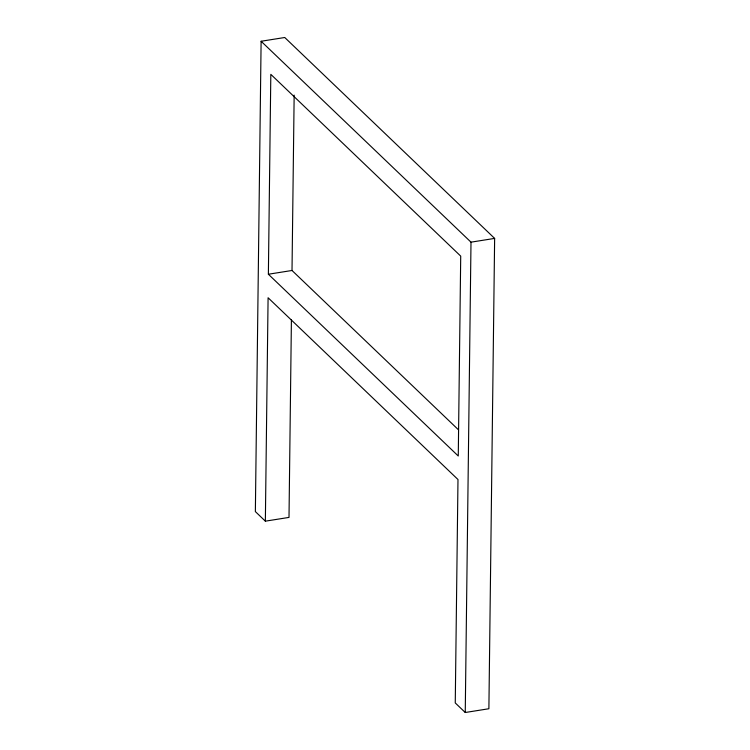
<?xml version="1.0" encoding="UTF-8"?>
<svg xmlns="http://www.w3.org/2000/svg" width="750" height="750" viewBox="0 0 750 750"><rect width="100%" height="100%" fill="white"/><g stroke="black" fill="none" stroke-linecap="round" stroke-linejoin="round"><path stroke-width="1.12" d="M265.359 521.166L268.087 297.75L457.987 479.522L455.259 702.938L465.253 712.5L488.888 708.741L494.634 238.406L284.747 37.5L261.112 41.259L255.366 511.594L265.359 521.166L289.003 517.406L291.412 319.725M268.378 274.237L270.816 74.344L460.716 256.116L458.269 456.009L268.378 274.237L292.013 270.478L458.278 429.628M292.013 270.478L294.159 95.128M465.253 712.5L471 242.166L261.112 41.259M471 242.166L494.634 238.406"/></g></svg>
